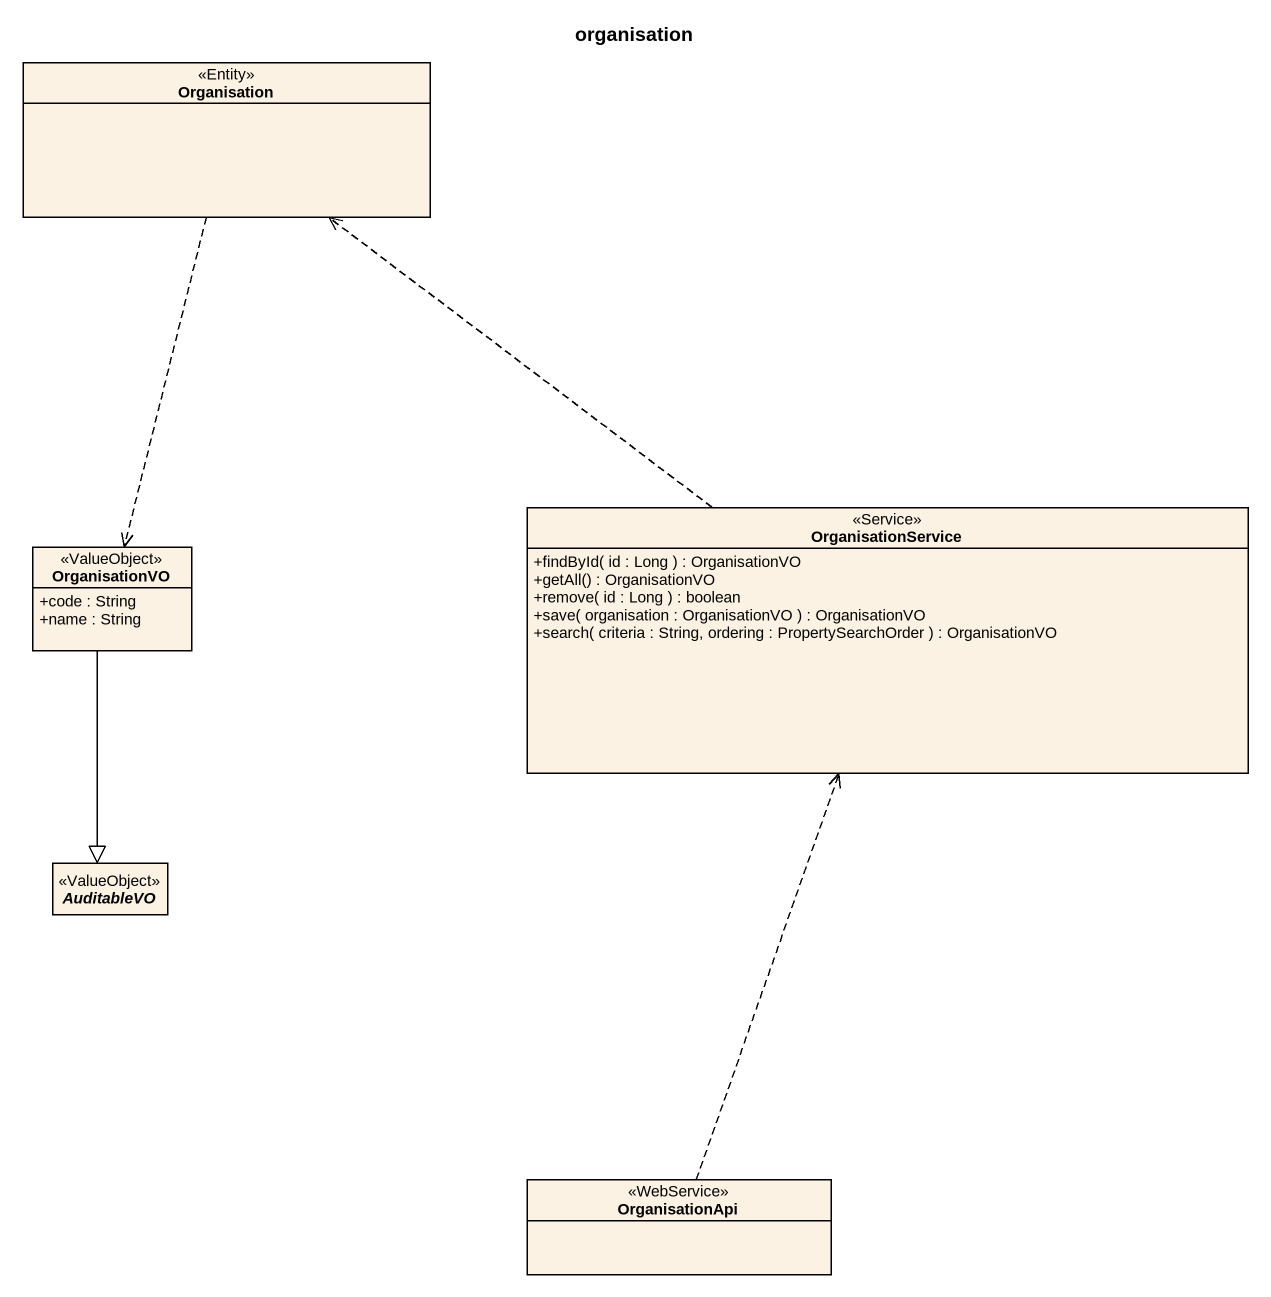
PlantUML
@startuml
title organisation
hide circle
hide empty members
skinparam classAttributeIconSize 0
class Organisation <<Entity>>
class OrganisationVO <<ValueObject>> {
  +code : String
  +name : String
}
class OrganisationService <<Service>> {
  +findById( id : Long ) : OrganisationVO
  +getAll() : OrganisationVO
  +remove( id : Long ) : boolean
  +save( organisation : OrganisationVO ) : OrganisationVO
  +search( criteria : String, ordering : PropertySearchOrder ) : OrganisationVO
}
abstract class AuditableVO <<ValueObject>>
class OrganisationApi <<WebService>>
Organisation ..> OrganisationVO
OrganisationVO --|> AuditableVO
OrganisationService .up.> Organisation
OrganisationApi .up.> OrganisationService
@enduml
